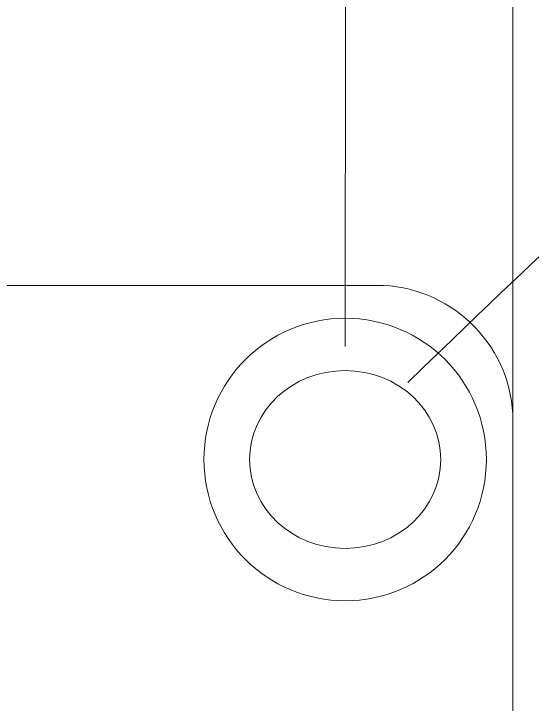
# Model space of a CAD drawing. Header units: millimetres. Extents: x -90 to 99, y -65 to 67.
# Drawn here: x 67.04 to 78.7, y 35.64 to 51.16 of the extents above; entities that cross this region are included whole.
import ezdxf

# ---------------------------------------------------------------- set-up
doc = ezdxf.new("R2010")
doc.units = ezdxf.units.MM
doc.header["$MEASUREMENT"] = 0
for name, color, linetype in [('BG_OUTLINE', 7, 'Continuous'), ('BG_SILKSCREEN_TOP', 7, 'Continuous'), ('PIN_TOP', 7, 'Continuous')]:
    doc.layers.add(name, color=color, linetype=linetype)

msp = doc.modelspace()

# ---------------------------------------------------------------- linework, layer by layer
at = {"layer": 'BG_OUTLINE', "color": 3, "lineweight": 9}
msp.add_open_spline([(-71.7269, -61.8795), (-71.7269, -61.8795), (-71.7343, 42.2681), (-71.7343, 42.2681), (-71.7343, 42.2681), (-71.7348, 43.0066), (-71.4419, 43.715), (-70.92, 44.2375), (-70.92, 44.2375), (-70.3982, 44.76), (-69.6866, 45.0538), (-68.9482, 45.0543), (-68.9482, 45.0543), (-68.9482, 45.0543), (75.2046, 45.0543), (75.2046, 45.0543), (75.2046, 45.0543), (76.8319, 45.0552), (78.1763, 43.7805), (78.2661, 42.1556), (78.2661, 42.1556), (78.2661, 42.1556), (78.2661, 31.2814), (78.2661, 31.2814), (78.2661, 31.2814), (78.2661, 31.2814), (72.2646, 31.2814), (72.2646, 31.2814), (72.2646, 31.2814), (72.2646, 31.2814), (72.2646, 26.9814), (72.2646, 26.9814), (72.2646, 26.9814), (72.2646, 26.9814), (78.2661, 26.9814), (78.2661, 26.9814), (78.2661, 26.9814), (78.2661, 26.9814), (78.2661, 18.6553), (78.2661, 18.6553), (78.2661, 18.6553), (78.2661, 18.6553), (72.2496, 18.6553), (72.2496, 18.6553), (72.2496, 18.6553), (72.2496, 18.6553), (72.2496, 14.3553), (72.2496, 14.3553), (72.2496, 14.3553), (72.2496, 14.3553), (78.2661, 14.3553), (78.2661, 14.3553), (78.2661, 14.3553), (78.2661, 14.3553), (78.2661, 9.255), (78.2661, 9.255), (78.2661, 9.255), (78.2661, 9.255), (72.2648, 9.255), (72.2648, 9.255), (72.2648, 9.255), (72.2648, 9.255), (72.2648, 4.955), (72.2648, 4.955), (72.2648, 4.955), (72.2648, 4.955), (78.2661, 4.955), (78.2661, 4.955), (78.2661, 4.955), (78.2661, 4.955), (78.2661, -3.3762), (78.2661, -3.3762), (78.2661, -3.3762), (78.2661, -3.3762), (72.2445, -3.3762), (72.2445, -3.3762), (72.2445, -3.3762), (72.2445, -3.3762), (72.2445, -7.6762), (72.2445, -7.6762), (72.2445, -7.6762), (72.2445, -7.6762), (78.2661, -7.6762), (78.2661, -7.6762), (78.2661, -7.6762), (78.2661, -7.6762), (78.2661, -12.7615), (78.2661, -12.7615), (78.2661, -12.7615), (78.2661, -12.7615), (72.2651, -12.7615), (72.2651, -12.7615), (72.2651, -12.7615), (72.2651, -12.7615), (72.2651, -17.0615), (72.2651, -17.0615), (72.2651, -17.0615), (72.2651, -17.0615), (78.2661, -17.0615), (78.2661, -17.0615), (78.2661, -17.0615), (78.2661, -17.0615), (78.2661, -25.4097), (78.2661, -25.4097), (78.2661, -25.4097), (78.2661, -25.4097), (72.2656, -25.4097), (72.2656, -25.4097), (72.2656, -25.4097), (72.2656, -25.4097), (72.2656, -29.7097), (72.2656, -29.7097), (72.2656, -29.7097), (72.2656, -29.7097), (78.2661, -29.7097), (78.2661, -29.7097), (78.2661, -29.7097), (78.2661, -29.7097), (78.2661, -34.793), (78.2661, -34.793), (78.2661, -34.793), (78.2661, -34.793), (72.2679, -34.793), (72.2679, -34.793), (72.2679, -34.793), (72.2679, -34.793), (72.2679, -39.0929), (72.2679, -39.0929), (72.2679, -39.0929), (72.2679, -39.0929), (78.2661, -39.0929), (78.2661, -39.0929), (78.2661, -39.0929), (78.2661, -39.0929), (78.2661, -47.4269), (78.2661, -47.4269), (78.2661, -47.4269), (78.2661, -47.4269), (72.2679, -47.4269), (72.2679, -47.4269), (72.2679, -47.4269), (72.2679, -47.4269), (72.2679, -51.7269), (72.2679, -51.7269), (72.2679, -51.7269), (72.2679, -51.7269), (78.2661, -51.7269), (78.2661, -51.7269), (78.2661, -51.7269), (78.2661, -51.7269), (78.2661, -51.8138), (78.2661, -51.8138), (78.2661, -51.8138), (78.2661, -51.8138), (78.2656, -61.8468), (78.2656, -61.8468), (78.2656, -61.8468), (78.2661, -62.6669), (77.9407, -63.4536), (77.3612, -64.0339), (77.3612, -64.0339), (76.7817, -64.6142), (75.9915, -64.9405), (75.1713, -64.941), (75.1713, -64.941), (75.1713, -64.941), (-68.6609, -64.9456), (-68.6609, -64.9456), (-68.6609, -64.9456), (-69.4735, -64.9461), (-70.2531, -64.6237), (-70.8281, -64.0495), (-70.8281, -64.0495), (-71.4031, -63.4752), (-71.7264, -62.6922), (-71.7269, -61.8795)], degree=3, knots=[0, 0, 0, 0, 0.0227273, 0.0227273, 0.0227273, 0.0227273, 0.0454545, 0.0454545, 0.0454545, 0.0454545, 0.0681818, 0.0681818, 0.0681818, 0.0681818, 0.0909091, 0.0909091, 0.0909091, 0.0909091, 0.1136364, 0.1136364, 0.1136364, 0.1136364, 0.1363636, 0.1363636, 0.1363636, 0.1363636, 0.1590909, 0.1590909, 0.1590909, 0.1590909, 0.1818182, 0.1818182, 0.1818182, 0.1818182, 0.2045455, 0.2045455, 0.2045455, 0.2045455, 0.2272727, 0.2272727, 0.2272727, 0.2272727, 0.25, 0.25, 0.25, 0.25, 0.2727273, 0.2727273, 0.2727273, 0.2727273, 0.2954545, 0.2954545, 0.2954545, 0.2954545, 0.3181818, 0.3181818, 0.3181818, 0.3181818, 0.3409091, 0.3409091, 0.3409091, 0.3409091, 0.3636364, 0.3636364, 0.3636364, 0.3636364, 0.3863636, 0.3863636, 0.3863636, 0.3863636, 0.4090909, 0.4090909, 0.4090909, 0.4090909, 0.4318182, 0.4318182, 0.4318182, 0.4318182, 0.4545455, 0.4545455, 0.4545455, 0.4545455, 0.4772727, 0.4772727, 0.4772727, 0.4772727, 0.5, 0.5, 0.5, 0.5, 0.5227273, 0.5227273, 0.5227273, 0.5227273, 0.5454545, 0.5454545, 0.5454545, 0.5454545, 0.5681818, 0.5681818, 0.5681818, 0.5681818, 0.5909091, 0.5909091, 0.5909091, 0.5909091, 0.6136364, 0.6136364, 0.6136364, 0.6136364, 0.6363636, 0.6363636, 0.6363636, 0.6363636, 0.6590909, 0.6590909, 0.6590909, 0.6590909, 0.6818182, 0.6818182, 0.6818182, 0.6818182, 0.7045455, 0.7045455, 0.7045455, 0.7045455, 0.7272727, 0.7272727, 0.7272727, 0.7272727, 0.75, 0.75, 0.75, 0.75, 0.7727273, 0.7727273, 0.7727273, 0.7727273, 0.7954545, 0.7954545, 0.7954545, 0.7954545, 0.8181818, 0.8181818, 0.8181818, 0.8181818, 0.8409091, 0.8409091, 0.8409091, 0.8409091, 0.8636364, 0.8636364, 0.8636364, 0.8636364, 0.8863636, 0.8863636, 0.8863636, 0.8863636, 0.9090909, 0.9090909, 0.9090909, 0.9090909, 0.9318182, 0.9318182, 0.9318182, 0.9318182, 0.9545455, 0.9545455, 0.9545455, 0.9545455, 0.9772727, 0.9772727, 0.9772727, 0.9772727, 1, 1, 1, 1], dxfattribs=at)
at = {"layer": 'BG_SILKSCREEN_TOP', "color": 250, "lineweight": 20}
msp.add_ellipse((74.4959, 41.1399), major_axis=(2.1503, 0), ratio=0.9295447, dxfattribs=at)
for points in [[(78.2661, 35.9978), (78.2661, 35.9978), (78.2661, 66.675), (78.2661, 66.675)], [(74.4982, 43.6799), (74.4982, 43.6799), (74.512, 59.2426), (74.512, 59.2426)]]:
    msp.add_open_spline(points, degree=3, dxfattribs=at)
msp.add_open_spline([(75.9049, 42.8706), (79.6653, 46.5257), (80.6838, 47.3405), (80.6838, 47.3405), (80.6838, 47.3405), (80.6838, 47.3405), (94.5354, 47.3405), (94.5354, 47.3405)], degree=3, knots=[0, 0, 0, 0, 0.5, 0.5, 0.5, 0.5, 1, 1, 1, 1], dxfattribs=at)
at = {"layer": 'PIN_TOP', "lineweight": 9}
msp.add_open_spline([(77.6709, 41.1399), (77.6709, 42.8934), (76.2495, 44.3149), (74.496, 44.3149), (74.496, 44.3149), (72.7425, 44.3149), (71.321, 42.8934), (71.321, 41.1399), (71.321, 41.1399), (71.3209, 39.3864), (72.7424, 37.9649), (74.4959, 37.9649), (74.4959, 37.9649), (76.2494, 37.9649), (77.6709, 39.3864), (77.6709, 41.1399)], degree=3, knots=[0, 0, 0, 0, 0.25, 0.25, 0.25, 0.25, 0.5, 0.5, 0.5, 0.5, 0.75, 0.75, 0.75, 0.75, 1, 1, 1, 1], dxfattribs=at)

doc.saveas('drawing.dxf')
